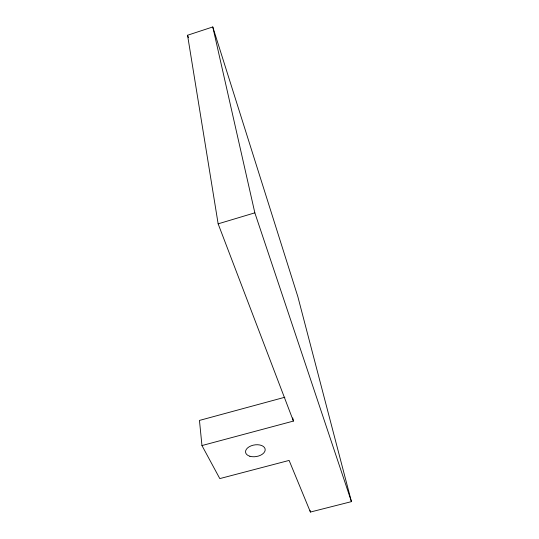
<?xml version="1.0" encoding="UTF-8"?>
<svg xmlns="http://www.w3.org/2000/svg" width="539" height="539" viewBox="0 0 539 539"><rect width="100%" height="100%" fill="white"/><g stroke="black" fill="none" stroke-linecap="round" stroke-linejoin="round"><path stroke-width="0.81" d="M201.957 445.558L293.405 421.08L218.147 223.84L187.559 35.244L212.777 26.95L297.858 296.706L351.441 501.634L310.41 512.05L289.113 460.427L219.797 478.598L201.957 445.558L199.457 420.427L284.855 397.243M218.147 223.84L254.846 212.838L212.777 26.95M187.559 35.244L188.374 37.629M254.846 212.838L351.441 501.634M292.724 417.92L293.405 421.08M310.073 510.453L310.41 512.05M249.853 456.243A9.918 5.882 -9.3 0 0 265.175 450.139A9.918 5.882 -9.3 0 0 251.073 445.861A9.918 5.882 -9.3 0 0 249.853 456.243"/></g></svg>
